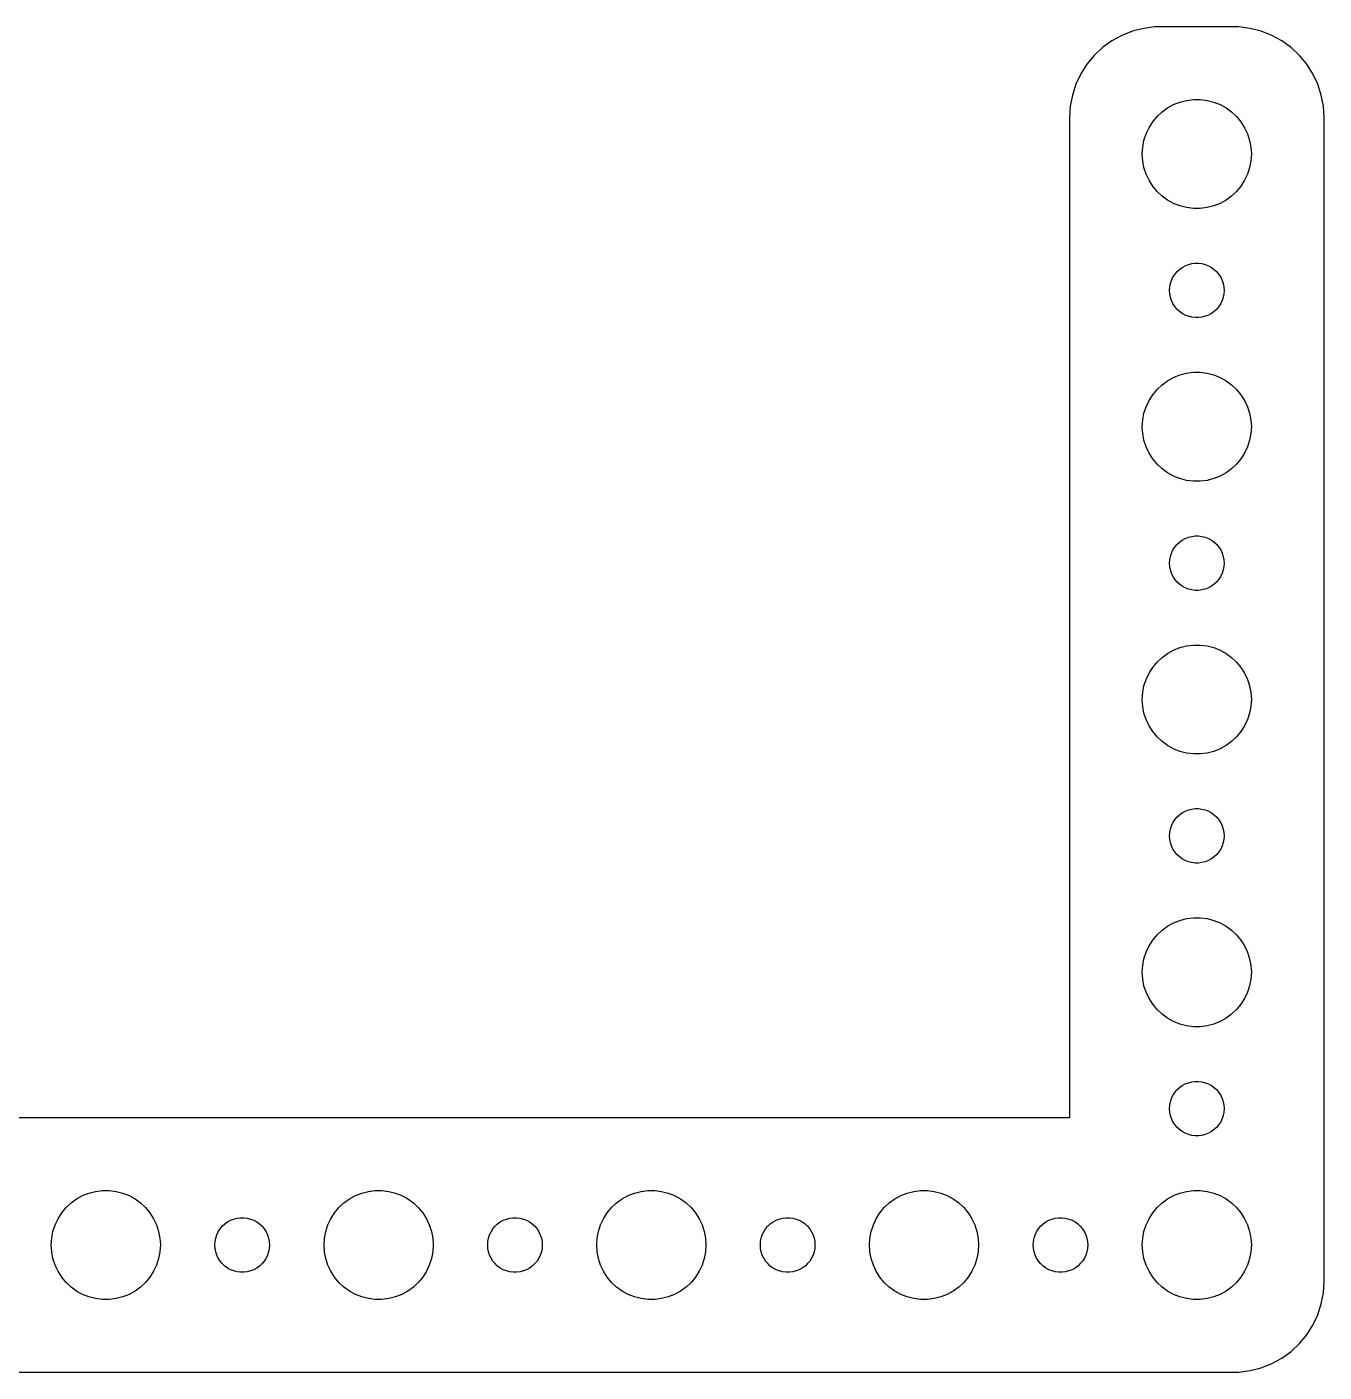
# Model space of a CAD drawing. Header units: metres. Extents: x -67 to 67, y -37 to 37.
# Drawn here: x -4.3 to 67, y -37 to 37 of the extents above; entities that cross this region are included whole.
import ezdxf

# ---------------------------------------------------------------- set-up
doc = ezdxf.new("R2010")
doc.units = ezdxf.units.M

msp = doc.modelspace()

# ---------------------------------------------------------------- linework, layer by layer
for p, q in [((57.686, 36.9901), (57.0631, 36.9114)), ((62.3139, 36.9901), (57.686, 36.9901)), ((62.9369, 36.9114), (62.3139, 36.9901)), ((55.8711, 36.5241), (55.3209, 36.2216)), ((56.4549, 36.7553), (55.8711, 36.5241)), ((57.0631, 36.9114), (56.4549, 36.7553)), ((63.5451, 36.7553), (62.9369, 36.9114)), ((64.1289, 36.5241), (63.5451, 36.7553)), ((64.6791, 36.2216), (64.1289, 36.5241)), ((54.8129, 35.8526), (54.3551, 35.4227)), ((55.3209, 36.2216), (54.8129, 35.8526)), ((65.1871, 35.8526), (64.6791, 36.2216)), ((65.6448, 35.4227), (65.1871, 35.8526)), ((53.9549, 34.9389), (53.6185, 34.4088)), ((54.3551, 35.4227), (53.9549, 34.9389)), ((66.0451, 34.9389), (65.6448, 35.4227)), ((66.3815, 34.4088), (66.0451, 34.9389)), ((53.6185, 34.4088), (53.3511, 33.8406)), ((66.6489, 33.8406), (66.3815, 34.4088)), ((53.3511, 33.8406), (53.1571, 33.2434)), ((66.8429, 33.2434), (66.6489, 33.8406)), ((53.0394, 32.6267), (53, 32)), ((53.1571, 33.2434), (53.0394, 32.6267)), ((58.3925, 32.533), (58.7227, 32.7145)), ((58.7227, 32.7145), (59.0729, 32.8532)), ((59.0729, 32.8532), (59.4379, 32.9469)), ((59.4379, 32.9469), (59.8116, 32.9941)), ((59.8116, 32.9941), (60.1884, 32.9941)), ((60.1884, 32.9941), (60.5621, 32.9469)), ((60.5621, 32.9469), (60.927, 32.8532)), ((60.927, 32.8532), (61.2773, 32.7145)), ((61.2773, 32.7145), (61.6075, 32.533)), ((66.9606, 32.6267), (66.8429, 33.2434)), ((67, 32), (66.9606, 32.6267)), ((53, 32), (53, -23.0099)), ((57.5729, 31.7634), (57.8131, 32.0536)), ((57.8131, 32.0536), (58.0877, 32.3115)), ((58.0877, 32.3115), (58.3925, 32.533)), ((61.6075, 32.533), (61.9123, 32.3115)), ((61.9123, 32.3115), (62.1869, 32.0536)), ((62.1869, 32.0536), (62.427, 31.7634)), ((67, -32), (67, 32)), ((57.0942, 30.7461), (57.2107, 31.1044)), ((57.2107, 31.1044), (57.3711, 31.4453)), ((57.3711, 31.4453), (57.5729, 31.7634)), ((62.427, 31.7634), (62.6289, 31.4453)), ((62.6289, 31.4453), (62.7893, 31.1044)), ((62.7893, 31.1044), (62.9057, 30.7461)), ((57, 30), (57.0237, 30.376)), ((57.0237, 30.376), (57.0942, 30.7461)), ((62.9057, 30.7461), (62.9763, 30.376)), ((62.9763, 30.376), (63, 30)), ((57.0237, 29.624), (57, 30)), ((57.0942, 29.2539), (57.0237, 29.624)), ((62.9763, 29.624), (62.9057, 29.2539)), ((63, 30), (62.9763, 29.624)), ((57.2107, 28.8956), (57.0942, 29.2539)), ((57.3711, 28.5547), (57.2107, 28.8956)), ((62.7893, 28.8956), (62.6289, 28.5547)), ((62.9057, 29.2539), (62.7893, 28.8956)), ((57.5729, 28.2366), (57.3711, 28.5547)), ((57.8131, 27.9464), (57.5729, 28.2366)), ((62.427, 28.2366), (62.1869, 27.9464)), ((62.6289, 28.5547), (62.427, 28.2366)), ((58.0877, 27.6884), (57.8131, 27.9464)), ((58.3925, 27.467), (58.0877, 27.6884)), ((58.7227, 27.2855), (58.3925, 27.467)), ((61.6075, 27.467), (61.2773, 27.2855)), ((61.9123, 27.6884), (61.6075, 27.467)), ((62.1869, 27.9464), (61.9123, 27.6884)), ((59.0729, 27.1468), (58.7227, 27.2855)), ((59.4379, 27.0531), (59.0729, 27.1468)), ((59.8116, 27.0059), (59.4379, 27.0531)), ((60.1884, 27.0059), (59.8116, 27.0059)), ((60.5621, 27.0531), (60.1884, 27.0059)), ((60.927, 27.1468), (60.5621, 27.0531)), ((61.2773, 27.2855), (60.927, 27.1468)), ((59.0439, 23.6558), (59.1963, 23.7665)), ((59.1963, 23.7665), (59.3613, 23.8572)), ((59.3613, 23.8572), (59.5365, 23.9266)), ((59.5365, 23.9266), (59.7189, 23.9734)), ((59.7189, 23.9734), (59.9058, 23.997)), ((59.9058, 23.997), (60.0942, 23.997)), ((60.0942, 23.997), (60.2811, 23.9734)), ((60.2811, 23.9734), (60.4635, 23.9266)), ((60.4635, 23.9266), (60.6387, 23.8572)), ((60.6387, 23.8572), (60.8037, 23.7665)), ((60.8037, 23.7665), (60.9561, 23.6558)), ((58.5471, 22.873), (58.6053, 23.0522)), ((58.6053, 23.0522), (58.6855, 23.2226)), ((58.6855, 23.2226), (58.7865, 23.3817)), ((58.7865, 23.3817), (58.9065, 23.5268)), ((58.9065, 23.5268), (59.0439, 23.6558)), ((60.9561, 23.6558), (61.0934, 23.5268)), ((61.0934, 23.5268), (61.2135, 23.3817)), ((61.2135, 23.3817), (61.3145, 23.2226)), ((61.3145, 23.2226), (61.3947, 23.0522)), ((61.3947, 23.0522), (61.4529, 22.873)), ((58.5, 22.5), (58.5118, 22.688)), ((58.5118, 22.312), (58.5, 22.5)), ((58.5118, 22.688), (58.5471, 22.873)), ((58.5471, 22.127), (58.5118, 22.312)), ((61.4529, 22.873), (61.4882, 22.688)), ((61.4882, 22.312), (61.4529, 22.127)), ((61.4882, 22.688), (61.5, 22.5)), ((61.5, 22.5), (61.4882, 22.312)), ((58.6053, 21.9478), (58.5471, 22.127)), ((58.6855, 21.7774), (58.6053, 21.9478)), ((58.7865, 21.6183), (58.6855, 21.7774)), ((58.9065, 21.4732), (58.7865, 21.6183)), ((59.0439, 21.3442), (58.9065, 21.4732)), ((61.0934, 21.4732), (60.9561, 21.3442)), ((61.2135, 21.6183), (61.0934, 21.4732)), ((61.3145, 21.7774), (61.2135, 21.6183)), ((61.3947, 21.9478), (61.3145, 21.7774)), ((61.4529, 22.127), (61.3947, 21.9478)), ((59.1963, 21.2335), (59.0439, 21.3442)), ((59.3613, 21.1427), (59.1963, 21.2335)), ((59.5365, 21.0734), (59.3613, 21.1427)), ((59.7189, 21.0266), (59.5365, 21.0734)), ((59.9058, 21.003), (59.7189, 21.0266)), ((60.0942, 21.003), (59.9058, 21.003)), ((60.2811, 21.0266), (60.0942, 21.003)), ((60.4635, 21.0734), (60.2811, 21.0266)), ((60.6387, 21.1427), (60.4635, 21.0734)), ((60.8037, 21.2335), (60.6387, 21.1427)), ((60.9561, 21.3442), (60.8037, 21.2335)), ((58.7227, 17.7145), (59.0729, 17.8532)), ((59.0729, 17.8532), (59.4379, 17.9469)), ((59.4379, 17.9469), (59.8116, 17.9941)), ((59.8116, 17.9941), (60.1884, 17.9941)), ((60.1884, 17.9941), (60.5621, 17.9469)), ((60.5621, 17.9469), (60.927, 17.8532)), ((60.927, 17.8532), (61.2773, 17.7145)), ((57.5729, 16.7634), (57.8131, 17.0536)), ((57.8131, 17.0536), (58.0877, 17.3115)), ((58.0877, 17.3115), (58.3925, 17.533)), ((58.3925, 17.533), (58.7227, 17.7145)), ((61.2773, 17.7145), (61.6075, 17.533)), ((61.6075, 17.533), (61.9123, 17.3115)), ((61.9123, 17.3115), (62.1869, 17.0536)), ((62.1869, 17.0536), (62.427, 16.7634)), ((57.2107, 16.1044), (57.3711, 16.4453)), ((57.3711, 16.4453), (57.5729, 16.7634)), ((62.427, 16.7634), (62.6289, 16.4453)), ((62.6289, 16.4453), (62.7893, 16.1044)), ((57.0237, 15.376), (57.0942, 15.7461)), ((57.0942, 15.7461), (57.2107, 16.1044)), ((62.7893, 16.1044), (62.9057, 15.7461)), ((62.9057, 15.7461), (62.9763, 15.376)), ((57, 15), (57.0237, 15.376)), ((57.0237, 14.624), (57, 15)), ((62.9763, 15.376), (63, 15)), ((63, 15), (62.9763, 14.624)), ((57.0942, 14.2539), (57.0237, 14.624)), ((57.2107, 13.8956), (57.0942, 14.2539)), ((62.9057, 14.2539), (62.7893, 13.8956)), ((62.9763, 14.624), (62.9057, 14.2539)), ((57.3711, 13.5547), (57.2107, 13.8956)), ((57.5729, 13.2366), (57.3711, 13.5547)), ((62.6289, 13.5547), (62.427, 13.2366)), ((62.7893, 13.8956), (62.6289, 13.5547)), ((57.8131, 12.9464), (57.5729, 13.2366)), ((58.0877, 12.6884), (57.8131, 12.9464)), ((58.3925, 12.467), (58.0877, 12.6884)), ((61.9123, 12.6884), (61.6075, 12.467)), ((62.1869, 12.9464), (61.9123, 12.6884)), ((62.427, 13.2366), (62.1869, 12.9464)), ((58.7227, 12.2855), (58.3925, 12.467)), ((59.0729, 12.1468), (58.7227, 12.2855)), ((59.4379, 12.0531), (59.0729, 12.1468)), ((59.8116, 12.0059), (59.4379, 12.0531)), ((60.1884, 12.0059), (59.8116, 12.0059)), ((60.5621, 12.0531), (60.1884, 12.0059)), ((60.927, 12.1468), (60.5621, 12.0531)), ((61.2773, 12.2855), (60.927, 12.1468)), ((61.6075, 12.467), (61.2773, 12.2855)), ((59.3613, 8.85724), (59.5365, 8.92657)), ((59.5365, 8.92657), (59.7189, 8.97342)), ((59.7189, 8.97342), (59.9058, 8.99704)), ((59.9058, 8.99704), (60.0942, 8.99704)), ((60.0942, 8.99704), (60.2811, 8.97342)), ((60.2811, 8.97342), (60.4635, 8.92657)), ((60.4635, 8.92657), (60.6387, 8.85724)), ((58.6053, 8.05219), (58.6855, 8.22263)), ((58.6855, 8.22263), (58.7865, 8.38167)), ((58.7865, 8.38167), (58.9065, 8.52681)), ((58.9065, 8.52681), (59.0439, 8.65576)), ((59.0439, 8.65576), (59.1963, 8.76648)), ((59.1963, 8.76648), (59.3613, 8.85724)), ((60.6387, 8.85724), (60.8037, 8.76648)), ((60.8037, 8.76648), (60.9561, 8.65576)), ((60.9561, 8.65576), (61.0934, 8.52681)), ((61.0934, 8.52681), (61.2135, 8.38167)), ((61.2135, 8.38167), (61.3145, 8.22263)), ((61.3145, 8.22263), (61.3947, 8.05219)), ((58.5, 7.5), (58.5118, 7.68799)), ((58.5118, 7.312), (58.5, 7.5)), ((58.5118, 7.68799), (58.5471, 7.87303)), ((58.5471, 7.87303), (58.6053, 8.05219)), ((61.3947, 8.05219), (61.4529, 7.87303)), ((61.4529, 7.87303), (61.4882, 7.68799)), ((61.4882, 7.68799), (61.5, 7.5)), ((61.5, 7.5), (61.4882, 7.312)), ((58.5471, 7.12695), (58.5118, 7.312)), ((58.6053, 6.9478), (58.5471, 7.12695)), ((58.6855, 6.77736), (58.6053, 6.9478)), ((58.7865, 6.61832), (58.6855, 6.77736)), ((61.3145, 6.77736), (61.2135, 6.61832)), ((61.3947, 6.9478), (61.3145, 6.77736)), ((61.4529, 7.12695), (61.3947, 6.9478)), ((61.4882, 7.312), (61.4529, 7.12695)), ((58.9065, 6.47318), (58.7865, 6.61832)), ((59.0439, 6.34422), (58.9065, 6.47318)), ((59.1963, 6.23351), (59.0439, 6.34422)), ((59.3613, 6.14275), (59.1963, 6.23351)), ((59.5365, 6.07341), (59.3613, 6.14275)), ((59.7189, 6.02657), (59.5365, 6.07341)), ((59.9058, 6.00294), (59.7189, 6.02657)), ((60.0942, 6.00294), (59.9058, 6.00294)), ((60.2811, 6.02657), (60.0942, 6.00294)), ((60.4635, 6.07341), (60.2811, 6.02657)), ((60.6387, 6.14275), (60.4635, 6.07341)), ((60.8037, 6.23351), (60.6387, 6.14275)), ((60.9561, 6.34422), (60.8037, 6.23351)), ((61.0934, 6.47318), (60.9561, 6.34422)), ((61.2135, 6.61832), (61.0934, 6.47318)), ((59.4379, 2.94685), (59.8116, 2.99408)), ((59.8116, 2.99408), (60.1884, 2.99408)), ((60.1884, 2.99408), (60.5621, 2.94685)), ((57.8131, 2.05363), (58.0877, 2.31154)), ((58.0877, 2.31154), (58.3925, 2.53297)), ((58.3925, 2.53297), (58.7227, 2.71448)), ((58.7227, 2.71448), (59.0729, 2.85316)), ((59.0729, 2.85316), (59.4379, 2.94685)), ((60.5621, 2.94685), (60.927, 2.85316)), ((60.927, 2.85316), (61.2773, 2.71448)), ((61.2773, 2.71448), (61.6075, 2.53297)), ((61.6075, 2.53297), (61.9123, 2.31154)), ((61.9123, 2.31154), (62.1869, 2.05363)), ((57.3711, 1.44525), (57.5729, 1.76335)), ((57.5729, 1.76335), (57.8131, 2.05363)), ((62.1869, 2.05363), (62.427, 1.76335)), ((62.427, 1.76335), (62.6289, 1.44525)), ((57.0237, 0.37599), (57.0942, 0.74606)), ((57.0942, 0.74606), (57.2107, 1.10437)), ((57.2107, 1.10437), (57.3711, 1.44525)), ((62.6289, 1.44525), (62.7893, 1.10437)), ((62.7893, 1.10437), (62.9057, 0.74606)), ((62.9057, 0.74606), (62.9763, 0.37599)), ((57, 0), (57.0237, 0.37599)), ((57.0237, -0.37599), (57, 0)), ((62.9763, 0.37599), (63, 0)), ((63, 0), (62.9763, -0.37599)), ((57.0942, -0.74606), (57.0237, -0.37599)), ((62.9763, -0.37599), (62.9057, -0.74606)), ((57.2107, -1.10437), (57.0942, -0.74606)), ((57.3711, -1.44525), (57.2107, -1.10437)), ((57.5729, -1.76335), (57.3711, -1.44525)), ((62.6289, -1.44525), (62.427, -1.76335)), ((62.7893, -1.10437), (62.6289, -1.44525)), ((62.9057, -0.74606), (62.7893, -1.10437)), ((57.8131, -2.05363), (57.5729, -1.76335)), ((58.0877, -2.31154), (57.8131, -2.05363)), ((62.1869, -2.05363), (61.9123, -2.31154)), ((62.427, -1.76335), (62.1869, -2.05363)), ((58.3925, -2.53297), (58.0877, -2.31154)), ((58.7227, -2.71448), (58.3925, -2.53297)), ((59.0729, -2.85316), (58.7227, -2.71448)), ((59.4379, -2.94685), (59.0729, -2.85316)), ((59.8116, -2.99408), (59.4379, -2.94685)), ((60.5621, -2.94685), (60.1884, -2.99408)), ((60.927, -2.85316), (60.5621, -2.94685)), ((61.2773, -2.71448), (60.927, -2.85316)), ((61.6075, -2.53297), (61.2773, -2.71448)), ((61.9123, -2.31154), (61.6075, -2.53297)), ((60.1884, -2.99408), (59.8116, -2.99408)), ((58.6855, -6.77736), (58.7865, -6.61832)), ((58.7865, -6.61832), (58.9065, -6.47318)), ((58.9065, -6.47318), (59.0439, -6.34422)), ((59.0439, -6.34422), (59.1963, -6.23351)), ((59.1963, -6.23351), (59.3613, -6.14275)), ((59.3613, -6.14275), (59.5365, -6.07341)), ((59.5365, -6.07341), (59.7189, -6.02657)), ((59.7189, -6.02657), (59.9058, -6.00294)), ((59.9058, -6.00294), (60.0942, -6.00294)), ((60.0942, -6.00294), (60.2811, -6.02657)), ((60.2811, -6.02657), (60.4635, -6.07341)), ((60.4635, -6.07341), (60.6387, -6.14275)), ((60.6387, -6.14275), (60.8037, -6.23351)), ((60.8037, -6.23351), (60.9561, -6.34422)), ((60.9561, -6.34422), (61.0934, -6.47318)), ((61.0934, -6.47318), (61.2135, -6.61832)), ((61.2135, -6.61832), (61.3145, -6.77736)), ((58.5, -7.5), (58.5118, -7.312)), ((58.5118, -7.312), (58.5471, -7.12695)), ((58.5471, -7.12695), (58.6053, -6.9478)), ((58.6053, -6.9478), (58.6855, -6.77736)), ((61.3145, -6.77736), (61.3947, -6.9478)), ((61.3947, -6.9478), (61.4529, -7.12695)), ((61.4529, -7.12695), (61.4882, -7.312)), ((61.4882, -7.312), (61.5, -7.5)), ((58.5118, -7.68799), (58.5, -7.5)), ((58.5471, -7.87303), (58.5118, -7.68799)), ((58.6053, -8.05219), (58.5471, -7.87303)), ((58.6855, -8.22263), (58.6053, -8.05219)), ((61.3947, -8.05219), (61.3145, -8.22263)), ((61.4529, -7.87303), (61.3947, -8.05219)), ((61.4882, -7.68799), (61.4529, -7.87303)), ((61.5, -7.5), (61.4882, -7.68799)), ((58.7865, -8.38167), (58.6855, -8.22263)), ((58.9065, -8.52681), (58.7865, -8.38167)), ((59.0439, -8.65576), (58.9065, -8.52681)), ((59.1963, -8.76648), (59.0439, -8.65576)), ((59.3613, -8.85724), (59.1963, -8.76648)), ((59.5365, -8.92657), (59.3613, -8.85724)), ((60.6387, -8.85724), (60.4635, -8.92657)), ((60.8037, -8.76648), (60.6387, -8.85724)), ((60.9561, -8.65576), (60.8037, -8.76648)), ((61.0934, -8.52681), (60.9561, -8.65576)), ((61.2135, -8.38167), (61.0934, -8.52681)), ((61.3145, -8.22263), (61.2135, -8.38167)), ((59.7189, -8.97342), (59.5365, -8.92657)), ((59.9058, -8.99704), (59.7189, -8.97342)), ((60.0942, -8.99704), (59.9058, -8.99704)), ((60.2811, -8.97342), (60.0942, -8.99704)), ((60.4635, -8.92657), (60.2811, -8.97342)), ((58.0877, -12.6884), (58.3925, -12.467)), ((58.3925, -12.467), (58.7227, -12.2855)), ((58.7227, -12.2855), (59.0729, -12.1468)), ((59.0729, -12.1468), (59.4379, -12.0531)), ((59.4379, -12.0531), (59.8116, -12.0059)), ((59.8116, -12.0059), (60.1884, -12.0059)), ((60.1884, -12.0059), (60.5621, -12.0531)), ((60.5621, -12.0531), (60.927, -12.1468)), ((60.927, -12.1468), (61.2773, -12.2855)), ((61.2773, -12.2855), (61.6075, -12.467)), ((61.6075, -12.467), (61.9123, -12.6884)), ((57.3711, -13.5547), (57.5729, -13.2366)), ((57.5729, -13.2366), (57.8131, -12.9464)), ((57.8131, -12.9464), (58.0877, -12.6884)), ((61.9123, -12.6884), (62.1869, -12.9464)), ((62.1869, -12.9464), (62.427, -13.2366)), ((62.427, -13.2366), (62.6289, -13.5547)), ((57.0942, -14.2539), (57.2107, -13.8956)), ((57.2107, -13.8956), (57.3711, -13.5547)), ((62.6289, -13.5547), (62.7893, -13.8956)), ((62.7893, -13.8956), (62.9057, -14.2539)), ((57, -15), (57.0237, -14.624)), ((57.0237, -14.624), (57.0942, -14.2539)), ((62.9057, -14.2539), (62.9763, -14.624)), ((62.9763, -14.624), (63, -15)), ((57.0237, -15.376), (57, -15)), ((57.0942, -15.7461), (57.0237, -15.376)), ((62.9763, -15.376), (62.9057, -15.7461)), ((63, -15), (62.9763, -15.376)), ((57.2107, -16.1044), (57.0942, -15.7461)), ((57.3711, -16.4453), (57.2107, -16.1044)), ((62.7893, -16.1044), (62.6289, -16.4453)), ((62.9057, -15.7461), (62.7893, -16.1044)), ((57.5729, -16.7634), (57.3711, -16.4453)), ((57.8131, -17.0536), (57.5729, -16.7634)), ((62.427, -16.7634), (62.1869, -17.0536)), ((62.6289, -16.4453), (62.427, -16.7634)), ((58.0877, -17.3115), (57.8131, -17.0536)), ((58.3925, -17.533), (58.0877, -17.3115)), ((58.7227, -17.7145), (58.3925, -17.533)), ((59.0729, -17.8532), (58.7227, -17.7145)), ((61.2773, -17.7145), (60.927, -17.8532)), ((61.6075, -17.533), (61.2773, -17.7145)), ((61.9123, -17.3115), (61.6075, -17.533)), ((62.1869, -17.0536), (61.9123, -17.3115)), ((59.4379, -17.9469), (59.0729, -17.8532)), ((59.8116, -17.9941), (59.4379, -17.9469)), ((60.1884, -17.9941), (59.8116, -17.9941)), ((60.5621, -17.9469), (60.1884, -17.9941)), ((60.927, -17.8532), (60.5621, -17.9469)), ((58.9065, -21.4732), (59.0439, -21.3442)), ((59.0439, -21.3442), (59.1963, -21.2335)), ((59.1963, -21.2335), (59.3613, -21.1427)), ((59.3613, -21.1427), (59.5365, -21.0734)), ((59.5365, -21.0734), (59.7189, -21.0266)), ((59.7189, -21.0266), (59.9058, -21.003)), ((59.9058, -21.003), (60.0942, -21.003)), ((60.0942, -21.003), (60.2811, -21.0266)), ((60.2811, -21.0266), (60.4635, -21.0734)), ((60.4635, -21.0734), (60.6387, -21.1427)), ((60.6387, -21.1427), (60.8037, -21.2335)), ((60.8037, -21.2335), (60.9561, -21.3442)), ((60.9561, -21.3442), (61.0934, -21.4732)), ((58.5118, -22.312), (58.5471, -22.127)), ((58.5471, -22.127), (58.6053, -21.9478)), ((58.6053, -21.9478), (58.6855, -21.7774)), ((58.6855, -21.7774), (58.7865, -21.6183)), ((58.7865, -21.6183), (58.9065, -21.4732)), ((61.0934, -21.4732), (61.2135, -21.6183)), ((61.2135, -21.6183), (61.3145, -21.7774)), ((61.3145, -21.7774), (61.3947, -21.9478)), ((61.3947, -21.9478), (61.4529, -22.127)), ((61.4529, -22.127), (61.4882, -22.312)), ((58.5, -22.5), (58.5118, -22.312)), ((58.5118, -22.688), (58.5, -22.5)), ((58.5471, -22.873), (58.5118, -22.688)), ((58.6053, -23.0522), (58.5471, -22.873)), ((61.4529, -22.873), (61.3947, -23.0522)), ((61.4882, -22.688), (61.4529, -22.873)), ((61.4882, -22.312), (61.5, -22.5)), ((61.5, -22.5), (61.4882, -22.688)), ((53, -23.0099), (-53, -23.0099)), ((58.6855, -23.2226), (58.6053, -23.0522)), ((58.7865, -23.3817), (58.6855, -23.2226)), ((58.9065, -23.5268), (58.7865, -23.3817)), ((59.0439, -23.6558), (58.9065, -23.5268)), ((59.1963, -23.7665), (59.0439, -23.6558)), ((60.9561, -23.6558), (60.8037, -23.7665)), ((61.0934, -23.5268), (60.9561, -23.6558)), ((61.2135, -23.3817), (61.0934, -23.5268)), ((61.3145, -23.2226), (61.2135, -23.3817)), ((61.3947, -23.0522), (61.3145, -23.2226)), ((59.3613, -23.8572), (59.1963, -23.7665)), ((59.5365, -23.9266), (59.3613, -23.8572)), ((59.7189, -23.9734), (59.5365, -23.9266)), ((59.9058, -23.997), (59.7189, -23.9734)), ((60.0942, -23.997), (59.9058, -23.997)), ((60.2811, -23.9734), (60.0942, -23.997)), ((60.4635, -23.9266), (60.2811, -23.9734)), ((60.6387, -23.8572), (60.4635, -23.9266)), ((60.8037, -23.7665), (60.6387, -23.8572)), ((-1.60747, -27.467), (-1.27733, -27.2855)), ((-1.27733, -27.2855), (-0.92705, -27.1468)), ((-0.92705, -27.1468), (-0.56213, -27.0531)), ((-0.56213, -27.0531), (-0.18837, -27.0059)), ((-0.18837, -27.0059), (0.18837, -27.0059)), ((0.18837, -27.0059), (0.56213, -27.0531)), ((0.56213, -27.0531), (0.92705, -27.1468)), ((0.92705, -27.1468), (1.27733, -27.2855)), ((1.27733, -27.2855), (1.60747, -27.467)), ((13.3925, -27.467), (13.7227, -27.2855)), ((13.7227, -27.2855), (14.0729, -27.1468)), ((14.0729, -27.1468), (14.4379, -27.0531)), ((14.4379, -27.0531), (14.8116, -27.0059)), ((14.8116, -27.0059), (15.1884, -27.0059)), ((15.1884, -27.0059), (15.5621, -27.0531)), ((15.5621, -27.0531), (15.927, -27.1468)), ((15.927, -27.1468), (16.2773, -27.2855)), ((16.2773, -27.2855), (16.6075, -27.467)), ((28.3925, -27.467), (28.7227, -27.2855)), ((28.7227, -27.2855), (29.0729, -27.1468)), ((29.0729, -27.1468), (29.4379, -27.0531)), ((29.4379, -27.0531), (29.8116, -27.0059)), ((29.8116, -27.0059), (30.1884, -27.0059)), ((30.1884, -27.0059), (30.5621, -27.0531)), ((30.5621, -27.0531), (30.927, -27.1468)), ((30.927, -27.1468), (31.2773, -27.2855)), ((31.2773, -27.2855), (31.6075, -27.467)), ((43.3925, -27.467), (43.7227, -27.2855)), ((43.7227, -27.2855), (44.0729, -27.1468)), ((44.0729, -27.1468), (44.4379, -27.0531)), ((44.4379, -27.0531), (44.8116, -27.0059)), ((44.8116, -27.0059), (45.1884, -27.0059)), ((45.1884, -27.0059), (45.5621, -27.0531)), ((45.5621, -27.0531), (45.927, -27.1468)), ((45.927, -27.1468), (46.2773, -27.2855)), ((46.2773, -27.2855), (46.6075, -27.467)), ((58.3925, -27.467), (58.7227, -27.2855)), ((58.7227, -27.2855), (59.0729, -27.1468)), ((59.0729, -27.1468), (59.4379, -27.0531)), ((59.4379, -27.0531), (59.8116, -27.0059)), ((59.8116, -27.0059), (60.1884, -27.0059)), ((60.1884, -27.0059), (60.5621, -27.0531)), ((60.5621, -27.0531), (60.927, -27.1468)), ((60.927, -27.1468), (61.2773, -27.2855)), ((61.2773, -27.2855), (61.6075, -27.467)), ((-2.42705, -28.2366), (-2.1869, -27.9464)), ((-2.1869, -27.9464), (-1.91226, -27.6884)), ((-1.91226, -27.6884), (-1.60747, -27.467)), ((1.60747, -27.467), (1.91226, -27.6884)), ((1.91226, -27.6884), (2.1869, -27.9464)), ((2.1869, -27.9464), (2.42705, -28.2366)), ((12.5729, -28.2366), (12.8131, -27.9464)), ((12.8131, -27.9464), (13.0877, -27.6884)), ((13.0877, -27.6884), (13.3925, -27.467)), ((16.6075, -27.467), (16.9123, -27.6884)), ((16.9123, -27.6884), (17.1869, -27.9464)), ((17.1869, -27.9464), (17.427, -28.2366)), ((27.5729, -28.2366), (27.8131, -27.9464)), ((27.8131, -27.9464), (28.0877, -27.6884)), ((28.0877, -27.6884), (28.3925, -27.467)), ((31.6075, -27.467), (31.9123, -27.6884)), ((31.9123, -27.6884), (32.1869, -27.9464)), ((32.1869, -27.9464), (32.427, -28.2366)), ((42.5729, -28.2366), (42.8131, -27.9464)), ((42.8131, -27.9464), (43.0877, -27.6884)), ((43.0877, -27.6884), (43.3925, -27.467)), ((46.6075, -27.467), (46.9123, -27.6884)), ((46.9123, -27.6884), (47.1869, -27.9464)), ((47.1869, -27.9464), (47.427, -28.2366)), ((57.5729, -28.2366), (57.8131, -27.9464)), ((57.8131, -27.9464), (58.0877, -27.6884)), ((58.0877, -27.6884), (58.3925, -27.467)), ((61.6075, -27.467), (61.9123, -27.6884)), ((61.9123, -27.6884), (62.1869, -27.9464)), ((62.1869, -27.9464), (62.427, -28.2366)), ((-2.78932, -28.8956), (-2.62891, -28.5547)), ((-2.62891, -28.5547), (-2.42705, -28.2366)), ((2.42705, -28.2366), (2.62891, -28.5547)), ((2.62891, -28.5547), (2.78932, -28.8956)), ((6.40654, -28.9732), (6.54385, -28.8442)), ((6.54385, -28.8442), (6.69626, -28.7335)), ((6.69626, -28.7335), (6.86133, -28.6427)), ((6.86133, -28.6427), (7.03647, -28.5734)), ((7.03647, -28.5734), (7.21892, -28.5266)), ((7.21892, -28.5266), (7.40581, -28.503)), ((7.40581, -28.503), (7.59418, -28.503)), ((7.59418, -28.503), (7.78107, -28.5266)), ((7.78107, -28.5266), (7.96352, -28.5734)), ((7.96352, -28.5734), (8.13866, -28.6427)), ((8.13866, -28.6427), (8.30373, -28.7335)), ((8.30373, -28.7335), (8.45613, -28.8442)), ((8.45613, -28.8442), (8.59344, -28.9732)), ((12.2107, -28.8956), (12.3711, -28.5547)), ((12.3711, -28.5547), (12.5729, -28.2366)), ((17.427, -28.2366), (17.6289, -28.5547)), ((17.6289, -28.5547), (17.7893, -28.8956)), ((21.4065, -28.9732), (21.5439, -28.8442)), ((21.5439, -28.8442), (21.6963, -28.7335)), ((21.6963, -28.7335), (21.8613, -28.6427)), ((21.8613, -28.6427), (22.0365, -28.5734)), ((22.0365, -28.5734), (22.2189, -28.5266)), ((22.2189, -28.5266), (22.4058, -28.503)), ((22.4058, -28.503), (22.5942, -28.503)), ((22.5942, -28.503), (22.7811, -28.5266)), ((22.7811, -28.5266), (22.9635, -28.5734)), ((22.9635, -28.5734), (23.1387, -28.6427)), ((23.1387, -28.6427), (23.3037, -28.7335)), ((23.3037, -28.7335), (23.4561, -28.8442)), ((23.4561, -28.8442), (23.5934, -28.9732)), ((27.2107, -28.8956), (27.3711, -28.5547)), ((27.3711, -28.5547), (27.5729, -28.2366)), ((32.427, -28.2366), (32.6289, -28.5547)), ((32.6289, -28.5547), (32.7893, -28.8956)), ((36.4065, -28.9732), (36.5439, -28.8442)), ((36.5439, -28.8442), (36.6963, -28.7335)), ((36.6963, -28.7335), (36.8613, -28.6427)), ((36.8613, -28.6427), (37.0365, -28.5734)), ((37.0365, -28.5734), (37.2189, -28.5266)), ((37.2189, -28.5266), (37.4058, -28.503)), ((37.4058, -28.503), (37.5942, -28.503)), ((37.5942, -28.503), (37.7811, -28.5266)), ((37.7811, -28.5266), (37.9635, -28.5734)), ((37.9635, -28.5734), (38.1387, -28.6427)), ((38.1387, -28.6427), (38.3037, -28.7335)), ((38.3037, -28.7335), (38.4561, -28.8442)), ((38.4561, -28.8442), (38.5934, -28.9732)), ((42.2107, -28.8956), (42.3711, -28.5547)), ((42.3711, -28.5547), (42.5729, -28.2366)), ((47.427, -28.2366), (47.6289, -28.5547)), ((47.6289, -28.5547), (47.7893, -28.8956)), ((51.4065, -28.9732), (51.5439, -28.8442)), ((51.5439, -28.8442), (51.6963, -28.7335)), ((51.6963, -28.7335), (51.8613, -28.6427)), ((51.8613, -28.6427), (52.0365, -28.5734)), ((52.0365, -28.5734), (52.2189, -28.5266)), ((52.2189, -28.5266), (52.4058, -28.503)), ((52.4058, -28.503), (52.5942, -28.503)), ((52.5942, -28.503), (52.7811, -28.5266)), ((52.7811, -28.5266), (52.9635, -28.5734)), ((52.9635, -28.5734), (53.1387, -28.6427)), ((53.1387, -28.6427), (53.3037, -28.7335)), ((53.3037, -28.7335), (53.4561, -28.8442)), ((53.4561, -28.8442), (53.5934, -28.9732)), ((57.2107, -28.8956), (57.3711, -28.5547)), ((57.3711, -28.5547), (57.5729, -28.2366)), ((62.427, -28.2366), (62.6289, -28.5547)), ((62.6289, -28.5547), (62.7893, -28.8956)), ((-2.97633, -29.624), (-2.90575, -29.2539)), ((-2.90575, -29.2539), (-2.78932, -28.8956)), ((2.78932, -28.8956), (2.90575, -29.2539)), ((2.90575, -29.2539), (2.97633, -29.624)), ((6.04712, -29.627), (6.10533, -29.4478)), ((6.10533, -29.4478), (6.18553, -29.2774)), ((6.18553, -29.2774), (6.28647, -29.1183)), ((6.28647, -29.1183), (6.40654, -28.9732)), ((8.59344, -28.9732), (8.71352, -29.1183)), ((8.71352, -29.1183), (8.81445, -29.2774)), ((8.81445, -29.2774), (8.89465, -29.4478)), ((8.89465, -29.4478), (8.95287, -29.627)), ((12.0237, -29.624), (12.0942, -29.2539)), ((12.0942, -29.2539), (12.2107, -28.8956)), ((17.7893, -28.8956), (17.9057, -29.2539)), ((17.9057, -29.2539), (17.9763, -29.624)), ((21.0471, -29.627), (21.1053, -29.4478)), ((21.1053, -29.4478), (21.1855, -29.2774)), ((21.1855, -29.2774), (21.2865, -29.1183)), ((21.2865, -29.1183), (21.4065, -28.9732)), ((23.5934, -28.9732), (23.7135, -29.1183)), ((23.7135, -29.1183), (23.8145, -29.2774)), ((23.8145, -29.2774), (23.8947, -29.4478)), ((23.8947, -29.4478), (23.9529, -29.627)), ((27.0237, -29.624), (27.0942, -29.2539)), ((27.0942, -29.2539), (27.2107, -28.8956)), ((32.7893, -28.8956), (32.9057, -29.2539)), ((32.9057, -29.2539), (32.9763, -29.624)), ((36.0471, -29.627), (36.1053, -29.4478)), ((36.1053, -29.4478), (36.1855, -29.2774)), ((36.1855, -29.2774), (36.2865, -29.1183)), ((36.2865, -29.1183), (36.4065, -28.9732)), ((38.5934, -28.9732), (38.7135, -29.1183)), ((38.7135, -29.1183), (38.8145, -29.2774)), ((38.8145, -29.2774), (38.8947, -29.4478)), ((38.8947, -29.4478), (38.9529, -29.627)), ((42.0237, -29.624), (42.0942, -29.2539)), ((42.0942, -29.2539), (42.2107, -28.8956)), ((47.7893, -28.8956), (47.9057, -29.2539)), ((47.9057, -29.2539), (47.9763, -29.624)), ((51.0471, -29.627), (51.1053, -29.4478)), ((51.1053, -29.4478), (51.1855, -29.2774)), ((51.1855, -29.2774), (51.2865, -29.1183)), ((51.2865, -29.1183), (51.4065, -28.9732)), ((53.5934, -28.9732), (53.7135, -29.1183)), ((53.7135, -29.1183), (53.8145, -29.2774)), ((53.8145, -29.2774), (53.8947, -29.4478)), ((53.8947, -29.4478), (53.9529, -29.627)), ((57.0237, -29.624), (57.0942, -29.2539)), ((57.0942, -29.2539), (57.2107, -28.8956)), ((62.7893, -28.8956), (62.9057, -29.2539)), ((62.9057, -29.2539), (62.9763, -29.624)), ((-3, -30), (-2.97633, -29.624)), ((-2.97633, -30.376), (-3, -30)), ((2.97633, -29.624), (3, -30)), ((3, -30), (2.97633, -30.376)), ((6, -30), (6.01183, -29.812)), ((6.01183, -30.188), (6, -30)), ((6.01183, -29.812), (6.04712, -29.627)), ((6.04712, -30.373), (6.01183, -30.188)), ((8.95287, -29.627), (8.98816, -29.812)), ((8.98816, -30.188), (8.95287, -30.373)), ((8.98816, -29.812), (9, -30)), ((9, -30), (8.98816, -30.188)), ((12, -30), (12.0237, -29.624)), ((12.0237, -30.376), (12, -30)), ((17.9763, -29.624), (18, -30)), ((18, -30), (17.9763, -30.376)), ((21, -30), (21.0118, -29.812)), ((21.0118, -30.188), (21, -30)), ((21.0118, -29.812), (21.0471, -29.627)), ((21.0471, -30.373), (21.0118, -30.188)), ((23.9529, -29.627), (23.9882, -29.812)), ((23.9882, -30.188), (23.9529, -30.373)), ((23.9882, -29.812), (24, -30)), ((24, -30), (23.9882, -30.188)), ((27, -30), (27.0237, -29.624)), ((27.0237, -30.376), (27, -30)), ((32.9763, -29.624), (33, -30)), ((33, -30), (32.9763, -30.376)), ((36, -30), (36.0118, -29.812)), ((36.0118, -30.188), (36, -30)), ((36.0118, -29.812), (36.0471, -29.627)), ((36.0471, -30.373), (36.0118, -30.188)), ((38.9529, -29.627), (38.9882, -29.812)), ((38.9882, -30.188), (38.9529, -30.373)), ((38.9882, -29.812), (39, -30)), ((39, -30), (38.9882, -30.188)), ((42, -30), (42.0237, -29.624)), ((42.0237, -30.376), (42, -30)), ((47.9763, -29.624), (48, -30)), ((48, -30), (47.9763, -30.376)), ((51, -30), (51.0118, -29.812)), ((51.0118, -30.188), (51, -30)), ((51.0118, -29.812), (51.0471, -29.627)), ((51.0471, -30.373), (51.0118, -30.188)), ((53.9529, -29.627), (53.9882, -29.812)), ((53.9882, -30.188), (53.9529, -30.373)), ((53.9882, -29.812), (54, -30)), ((54, -30), (53.9882, -30.188)), ((57, -30), (57.0237, -29.624)), ((57.0237, -30.376), (57, -30)), ((62.9763, -29.624), (63, -30)), ((63, -30), (62.9763, -30.376)), ((-2.90575, -30.7461), (-2.97633, -30.376)), ((-2.78932, -31.1044), (-2.90575, -30.7461)), ((2.90575, -30.7461), (2.78932, -31.1044)), ((2.97633, -30.376), (2.90575, -30.7461)), ((6.10533, -30.5522), (6.04712, -30.373)), ((6.18553, -30.7226), (6.10533, -30.5522)), ((6.28647, -30.8817), (6.18553, -30.7226)), ((6.40654, -31.0268), (6.28647, -30.8817)), ((6.54385, -31.1558), (6.40654, -31.0268)), ((8.59344, -31.0268), (8.45613, -31.1558)), ((8.71352, -30.8817), (8.59344, -31.0268)), ((8.81445, -30.7226), (8.71352, -30.8817)), ((8.89465, -30.5522), (8.81445, -30.7226)), ((8.95287, -30.373), (8.89465, -30.5522)), ((12.0942, -30.7461), (12.0237, -30.376)), ((12.2107, -31.1044), (12.0942, -30.7461)), ((17.9057, -30.7461), (17.7893, -31.1044)), ((17.9763, -30.376), (17.9057, -30.7461)), ((21.1053, -30.5522), (21.0471, -30.373)), ((21.1855, -30.7226), (21.1053, -30.5522)), ((21.2865, -30.8817), (21.1855, -30.7226)), ((21.4065, -31.0268), (21.2865, -30.8817)), ((21.5439, -31.1558), (21.4065, -31.0268)), ((23.5934, -31.0268), (23.4561, -31.1558)), ((23.7135, -30.8817), (23.5934, -31.0268)), ((23.8145, -30.7226), (23.7135, -30.8817)), ((23.8947, -30.5522), (23.8145, -30.7226)), ((23.9529, -30.373), (23.8947, -30.5522)), ((27.0942, -30.7461), (27.0237, -30.376)), ((27.2107, -31.1044), (27.0942, -30.7461)), ((32.9057, -30.7461), (32.7893, -31.1044)), ((32.9763, -30.376), (32.9057, -30.7461)), ((36.1053, -30.5522), (36.0471, -30.373)), ((36.1855, -30.7226), (36.1053, -30.5522)), ((36.2865, -30.8817), (36.1855, -30.7226)), ((36.4065, -31.0268), (36.2865, -30.8817)), ((36.5439, -31.1558), (36.4065, -31.0268)), ((38.5934, -31.0268), (38.4561, -31.1558)), ((38.7135, -30.8817), (38.5934, -31.0268)), ((38.8145, -30.7226), (38.7135, -30.8817)), ((38.8947, -30.5522), (38.8145, -30.7226)), ((38.9529, -30.373), (38.8947, -30.5522)), ((42.0942, -30.7461), (42.0237, -30.376)), ((42.2107, -31.1044), (42.0942, -30.7461)), ((47.9057, -30.7461), (47.7893, -31.1044)), ((47.9763, -30.376), (47.9057, -30.7461)), ((51.1053, -30.5522), (51.0471, -30.373)), ((51.1855, -30.7226), (51.1053, -30.5522)), ((51.2865, -30.8817), (51.1855, -30.7226)), ((51.4065, -31.0268), (51.2865, -30.8817)), ((51.5439, -31.1558), (51.4065, -31.0268)), ((53.5934, -31.0268), (53.4561, -31.1558)), ((53.7135, -30.8817), (53.5934, -31.0268)), ((53.8145, -30.7226), (53.7135, -30.8817)), ((53.8947, -30.5522), (53.8145, -30.7226)), ((53.9529, -30.373), (53.8947, -30.5522)), ((57.0942, -30.7461), (57.0237, -30.376)), ((57.2107, -31.1044), (57.0942, -30.7461)), ((62.9057, -30.7461), (62.7893, -31.1044)), ((62.9763, -30.376), (62.9057, -30.7461)), ((-2.62891, -31.4453), (-2.78932, -31.1044)), ((-2.42705, -31.7634), (-2.62891, -31.4453)), ((-2.1869, -32.0536), (-2.42705, -31.7634)), ((2.42705, -31.7634), (2.1869, -32.0536)), ((2.62891, -31.4453), (2.42705, -31.7634)), ((2.78932, -31.1044), (2.62891, -31.4453)), ((6.69626, -31.2665), (6.54385, -31.1558)), ((6.86133, -31.3572), (6.69626, -31.2665)), ((7.03647, -31.4266), (6.86133, -31.3572)), ((7.21892, -31.4734), (7.03647, -31.4266)), ((7.40581, -31.497), (7.21892, -31.4734)), ((7.59418, -31.497), (7.40581, -31.497)), ((7.78107, -31.4734), (7.59418, -31.497)), ((7.96352, -31.4266), (7.78107, -31.4734)), ((8.13866, -31.3572), (7.96352, -31.4266)), ((8.30373, -31.2665), (8.13866, -31.3572)), ((8.45613, -31.1558), (8.30373, -31.2665)), ((12.3711, -31.4453), (12.2107, -31.1044)), ((12.5729, -31.7634), (12.3711, -31.4453)), ((12.8131, -32.0536), (12.5729, -31.7634)), ((17.427, -31.7634), (17.1869, -32.0536)), ((17.6289, -31.4453), (17.427, -31.7634)), ((17.7893, -31.1044), (17.6289, -31.4453)), ((21.6963, -31.2665), (21.5439, -31.1558)), ((21.8613, -31.3572), (21.6963, -31.2665)), ((22.0365, -31.4266), (21.8613, -31.3572)), ((22.2189, -31.4734), (22.0365, -31.4266)), ((22.4058, -31.497), (22.2189, -31.4734)), ((22.5942, -31.497), (22.4058, -31.497)), ((22.7811, -31.4734), (22.5942, -31.497)), ((22.9635, -31.4266), (22.7811, -31.4734)), ((23.1387, -31.3572), (22.9635, -31.4266)), ((23.3037, -31.2665), (23.1387, -31.3572)), ((23.4561, -31.1558), (23.3037, -31.2665)), ((27.3711, -31.4453), (27.2107, -31.1044)), ((27.5729, -31.7634), (27.3711, -31.4453)), ((27.8131, -32.0536), (27.5729, -31.7634)), ((32.427, -31.7634), (32.1869, -32.0536)), ((32.6289, -31.4453), (32.427, -31.7634)), ((32.7893, -31.1044), (32.6289, -31.4453)), ((36.6963, -31.2665), (36.5439, -31.1558)), ((36.8613, -31.3572), (36.6963, -31.2665)), ((37.0365, -31.4266), (36.8613, -31.3572)), ((37.2189, -31.4734), (37.0365, -31.4266)), ((37.4058, -31.497), (37.2189, -31.4734)), ((37.5942, -31.497), (37.4058, -31.497)), ((37.7811, -31.4734), (37.5942, -31.497)), ((37.9635, -31.4266), (37.7811, -31.4734)), ((38.1387, -31.3572), (37.9635, -31.4266)), ((38.3037, -31.2665), (38.1387, -31.3572)), ((38.4561, -31.1558), (38.3037, -31.2665)), ((42.3711, -31.4453), (42.2107, -31.1044)), ((42.5729, -31.7634), (42.3711, -31.4453)), ((42.8131, -32.0536), (42.5729, -31.7634)), ((47.427, -31.7634), (47.1869, -32.0536)), ((47.6289, -31.4453), (47.427, -31.7634)), ((47.7893, -31.1044), (47.6289, -31.4453)), ((51.6963, -31.2665), (51.5439, -31.1558)), ((51.8613, -31.3572), (51.6963, -31.2665)), ((52.0365, -31.4266), (51.8613, -31.3572)), ((52.2189, -31.4734), (52.0365, -31.4266)), ((52.4058, -31.497), (52.2189, -31.4734)), ((52.5942, -31.497), (52.4058, -31.497)), ((52.7811, -31.4734), (52.5942, -31.497)), ((52.9635, -31.4266), (52.7811, -31.4734)), ((53.1387, -31.3572), (52.9635, -31.4266)), ((53.3037, -31.2665), (53.1387, -31.3572)), ((53.4561, -31.1558), (53.3037, -31.2665)), ((57.3711, -31.4453), (57.2107, -31.1044)), ((57.5729, -31.7634), (57.3711, -31.4453)), ((57.8131, -32.0536), (57.5729, -31.7634)), ((62.427, -31.7634), (62.1869, -32.0536)), ((62.6289, -31.4453), (62.427, -31.7634)), ((62.7893, -31.1044), (62.6289, -31.4453)), ((-1.91226, -32.3115), (-2.1869, -32.0536)), ((-1.60747, -32.533), (-1.91226, -32.3115)), ((-1.27733, -32.7145), (-1.60747, -32.533)), ((1.60747, -32.533), (1.27733, -32.7145)), ((1.91226, -32.3115), (1.60747, -32.533)), ((2.1869, -32.0536), (1.91226, -32.3115)), ((13.0877, -32.3115), (12.8131, -32.0536)), ((13.3925, -32.533), (13.0877, -32.3115)), ((13.7227, -32.7145), (13.3925, -32.533)), ((16.6075, -32.533), (16.2773, -32.7145)), ((16.9123, -32.3115), (16.6075, -32.533)), ((17.1869, -32.0536), (16.9123, -32.3115)), ((28.0877, -32.3115), (27.8131, -32.0536)), ((28.3925, -32.533), (28.0877, -32.3115)), ((28.7227, -32.7145), (28.3925, -32.533)), ((31.6075, -32.533), (31.2773, -32.7145)), ((31.9123, -32.3115), (31.6075, -32.533)), ((32.1869, -32.0536), (31.9123, -32.3115)), ((43.0877, -32.3115), (42.8131, -32.0536)), ((43.3925, -32.533), (43.0877, -32.3115)), ((43.7227, -32.7145), (43.3925, -32.533)), ((46.6075, -32.533), (46.2773, -32.7145)), ((46.9123, -32.3115), (46.6075, -32.533)), ((47.1869, -32.0536), (46.9123, -32.3115)), ((58.0877, -32.3115), (57.8131, -32.0536)), ((58.3925, -32.533), (58.0877, -32.3115)), ((58.7227, -32.7145), (58.3925, -32.533)), ((61.6075, -32.533), (61.2773, -32.7145)), ((61.9123, -32.3115), (61.6075, -32.533)), ((62.1869, -32.0536), (61.9123, -32.3115)), ((66.9606, -32.6267), (67, -32)), ((-0.92705, -32.8532), (-1.27733, -32.7145)), ((-0.56213, -32.9469), (-0.92705, -32.8532)), ((-0.18837, -32.9941), (-0.56213, -32.9469)), ((0.18837, -32.9941), (-0.18837, -32.9941)), ((0.56213, -32.9469), (0.18837, -32.9941)), ((0.92705, -32.8532), (0.56213, -32.9469)), ((1.27733, -32.7145), (0.92705, -32.8532)), ((14.0729, -32.8532), (13.7227, -32.7145)), ((14.4379, -32.9469), (14.0729, -32.8532)), ((14.8116, -32.9941), (14.4379, -32.9469)), ((15.1884, -32.9941), (14.8116, -32.9941)), ((15.5621, -32.9469), (15.1884, -32.9941)), ((15.927, -32.8532), (15.5621, -32.9469)), ((16.2773, -32.7145), (15.927, -32.8532)), ((29.0729, -32.8532), (28.7227, -32.7145)), ((29.4379, -32.9469), (29.0729, -32.8532)), ((29.8116, -32.9941), (29.4379, -32.9469)), ((30.1884, -32.9941), (29.8116, -32.9941)), ((30.5621, -32.9469), (30.1884, -32.9941)), ((30.927, -32.8532), (30.5621, -32.9469)), ((31.2773, -32.7145), (30.927, -32.8532)), ((44.0729, -32.8532), (43.7227, -32.7145)), ((44.4379, -32.9469), (44.0729, -32.8532)), ((44.8116, -32.9941), (44.4379, -32.9469)), ((45.1884, -32.9941), (44.8116, -32.9941)), ((45.5621, -32.9469), (45.1884, -32.9941)), ((45.927, -32.8532), (45.5621, -32.9469)), ((46.2773, -32.7145), (45.927, -32.8532)), ((59.0729, -32.8532), (58.7227, -32.7145)), ((59.4379, -32.9469), (59.0729, -32.8532)), ((59.8116, -32.9941), (59.4379, -32.9469)), ((60.1884, -32.9941), (59.8116, -32.9941)), ((60.5621, -32.9469), (60.1884, -32.9941)), ((60.927, -32.8532), (60.5621, -32.9469)), ((61.2773, -32.7145), (60.927, -32.8532)), ((66.6489, -33.8406), (66.8429, -33.2434)), ((66.8429, -33.2434), (66.9606, -32.6267)), ((66.3815, -34.4088), (66.6489, -33.8406)), ((66.0451, -34.9389), (66.3815, -34.4088)), ((65.1871, -35.8526), (65.6448, -35.4227)), ((65.6448, -35.4227), (66.0451, -34.9389)), ((64.1289, -36.5241), (64.6791, -36.2216)), ((64.6791, -36.2216), (65.1871, -35.8526)), ((-62.3139, -36.9901), (62.3139, -36.9901)), ((62.3139, -36.9901), (62.9369, -36.9114)), ((62.9369, -36.9114), (63.5451, -36.7553)), ((63.5451, -36.7553), (64.1289, -36.5241))]:
    msp.add_line(p, q)

doc.saveas('drawing.dxf')
